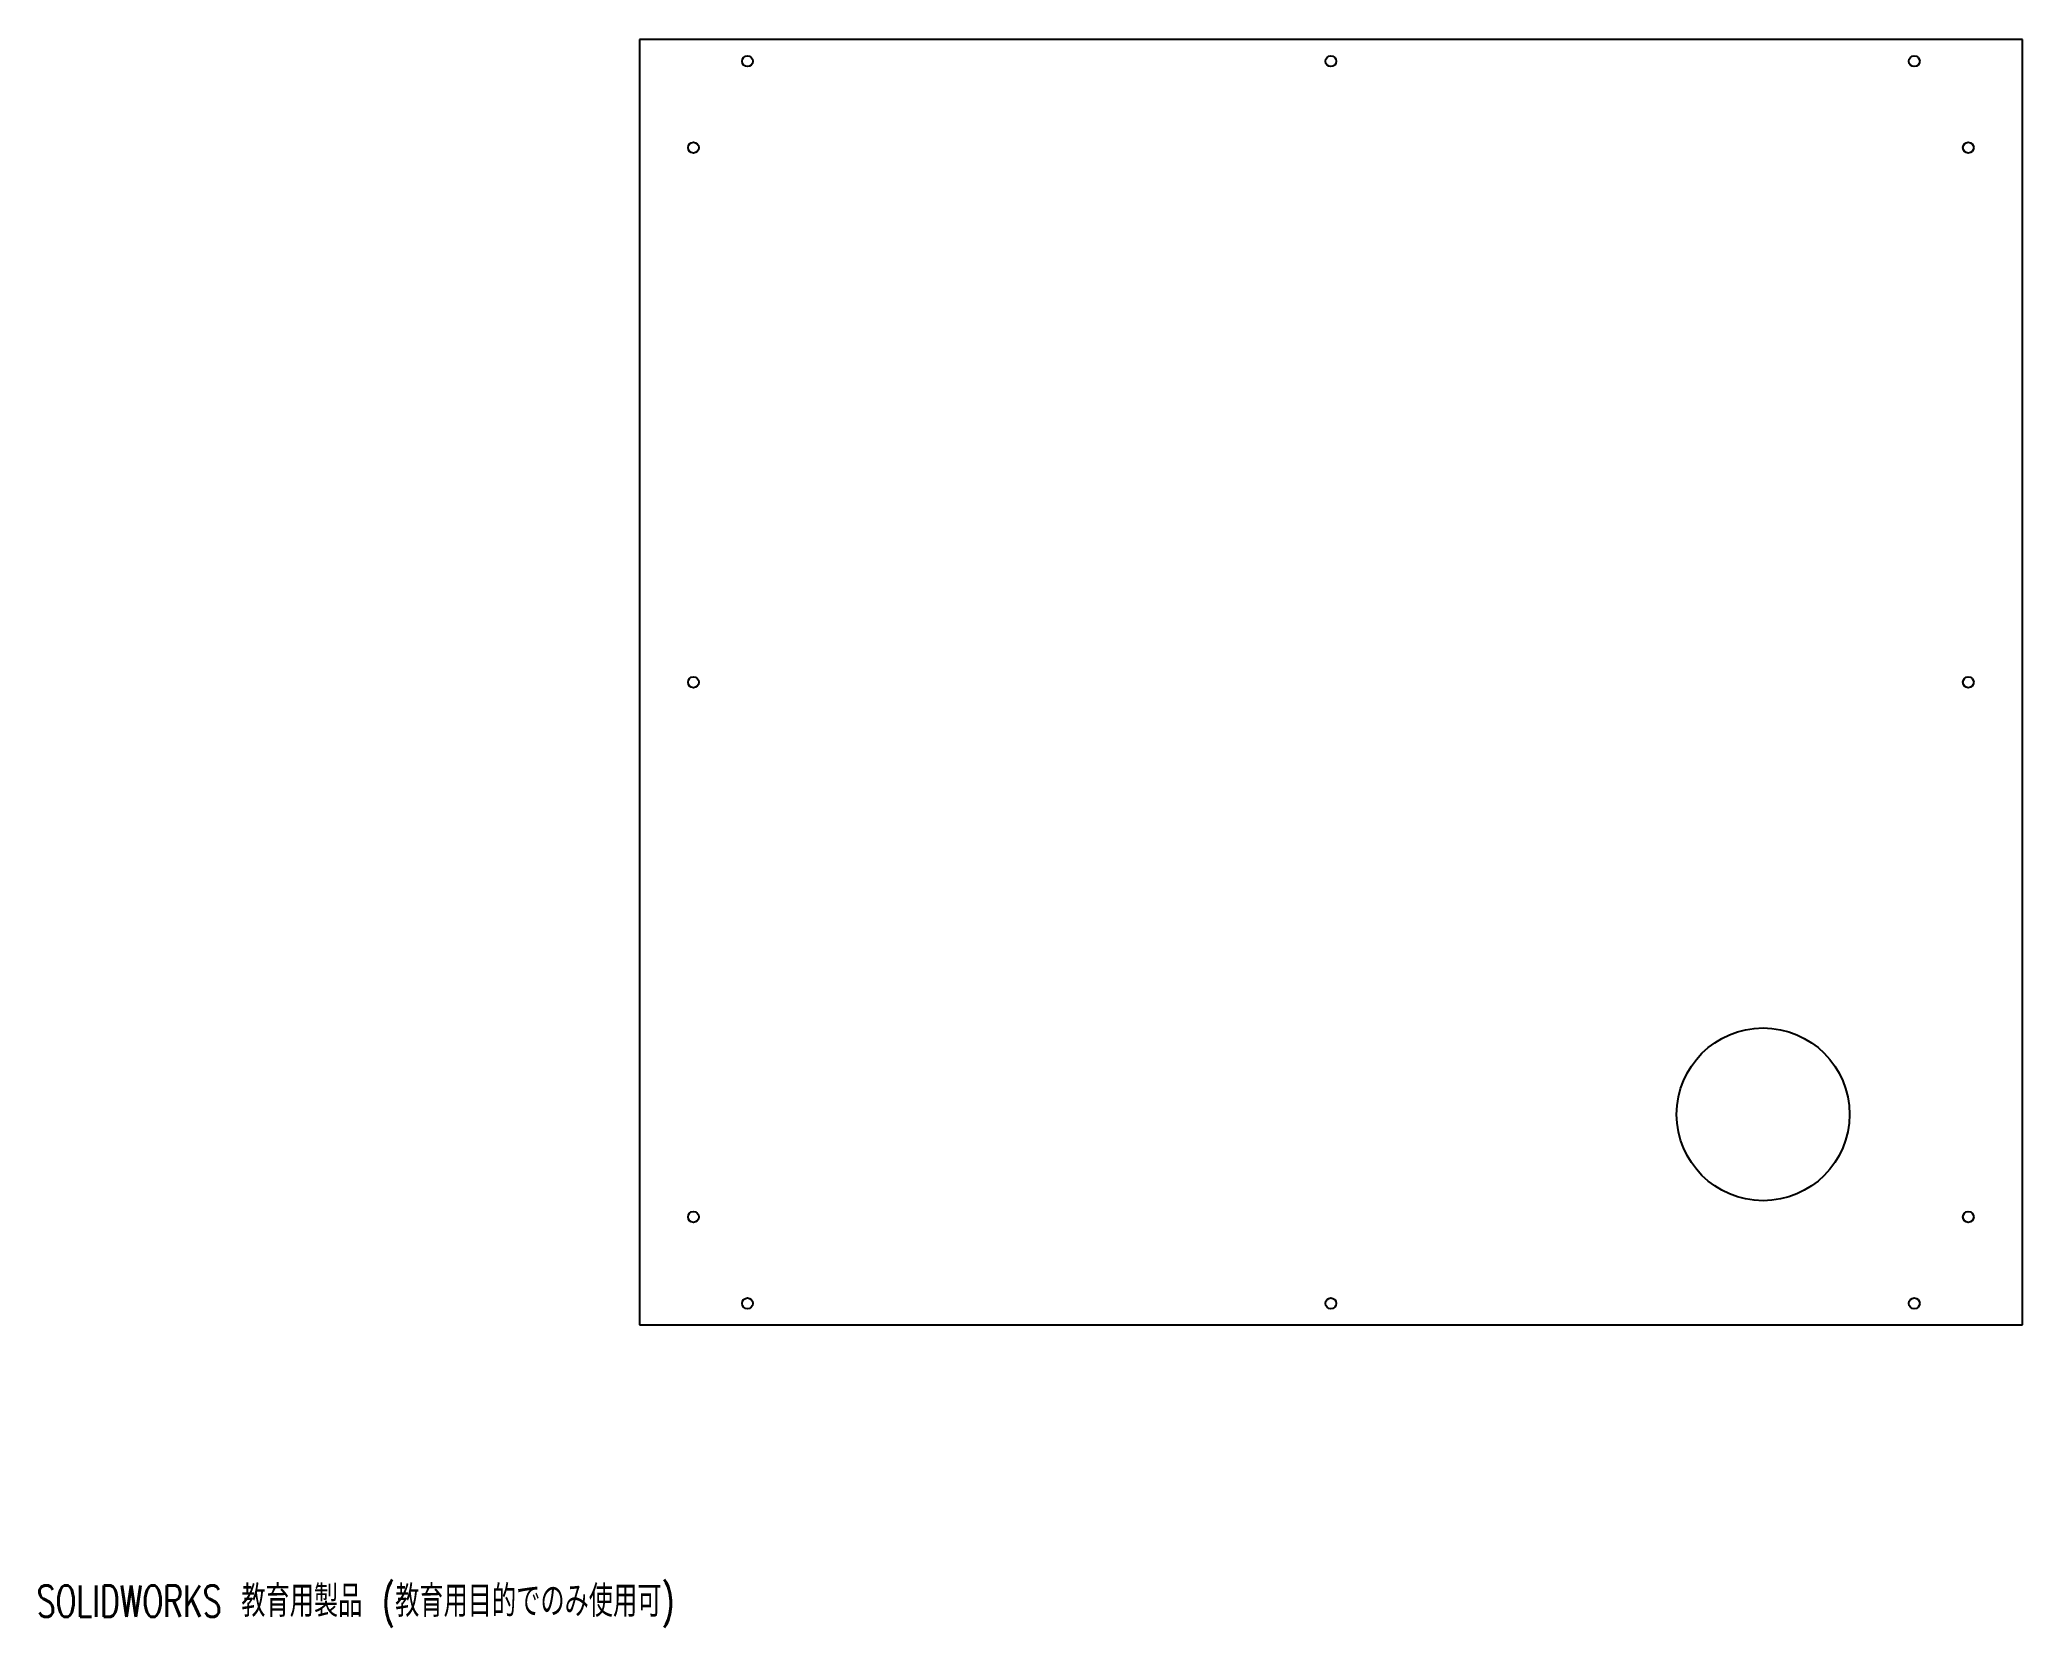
# Model space of a CAD drawing. Header units: millimetres. Extents: x 1 to 919, y -1 to 734.
import ezdxf

# ---------------------------------------------------------------- set-up
doc = ezdxf.new("R2010")
doc.units = ezdxf.units.MM
doc.styles.add('SLDTEXTSTYLE0', font='TXT', dxfattribs={"width": 0.7, "bigfont": 'bigfont'})

msp = doc.modelspace()

# ---------------------------------------------------------------- linework, layer by layer
at = {"color": 7, "linetype": 'Continuous', "lineweight": 25}
for p, q in [((278.87, 734.34), (278.87, 139.34)), ((918.87, 734.34), (278.87, 734.34)), ((918.87, 139.34), (918.87, 734.34)), ((278.87, 139.34), (918.87, 139.34))]:
    msp.add_line(p, q, dxfattribs=at)
for centre, radius in [((328.87, 724.34), 2.5), ((598.87, 724.34), 2.5), ((868.87, 724.34), 2.5), ((303.87, 684.34), 2.5), ((893.87, 684.34), 2.5), ((303.87, 436.84), 2.5), ((893.87, 436.84), 2.5), ((798.87, 236.84), 40), ((303.87, 189.34), 2.5), ((893.87, 189.34), 2.5), ((328.87, 149.34), 2.5), ((598.87, 149.34), 2.5), ((868.87, 149.34), 2.5)]:
    msp.add_circle(centre, radius, dxfattribs=at)

# ---------------------------------------------------------------- texts
at = {"color": 7, "linetype": 'Continuous', "insert": (0, 18.76), "char_height": 14.5493, "attachment_point": 1, "style": 'SLDTEXTSTYLE0'}
msp.add_mtext('SOLIDWORKS 教育用製品 (教育用目的でのみ使用可)', dxfattribs=at)

doc.saveas('drawing.dxf')
